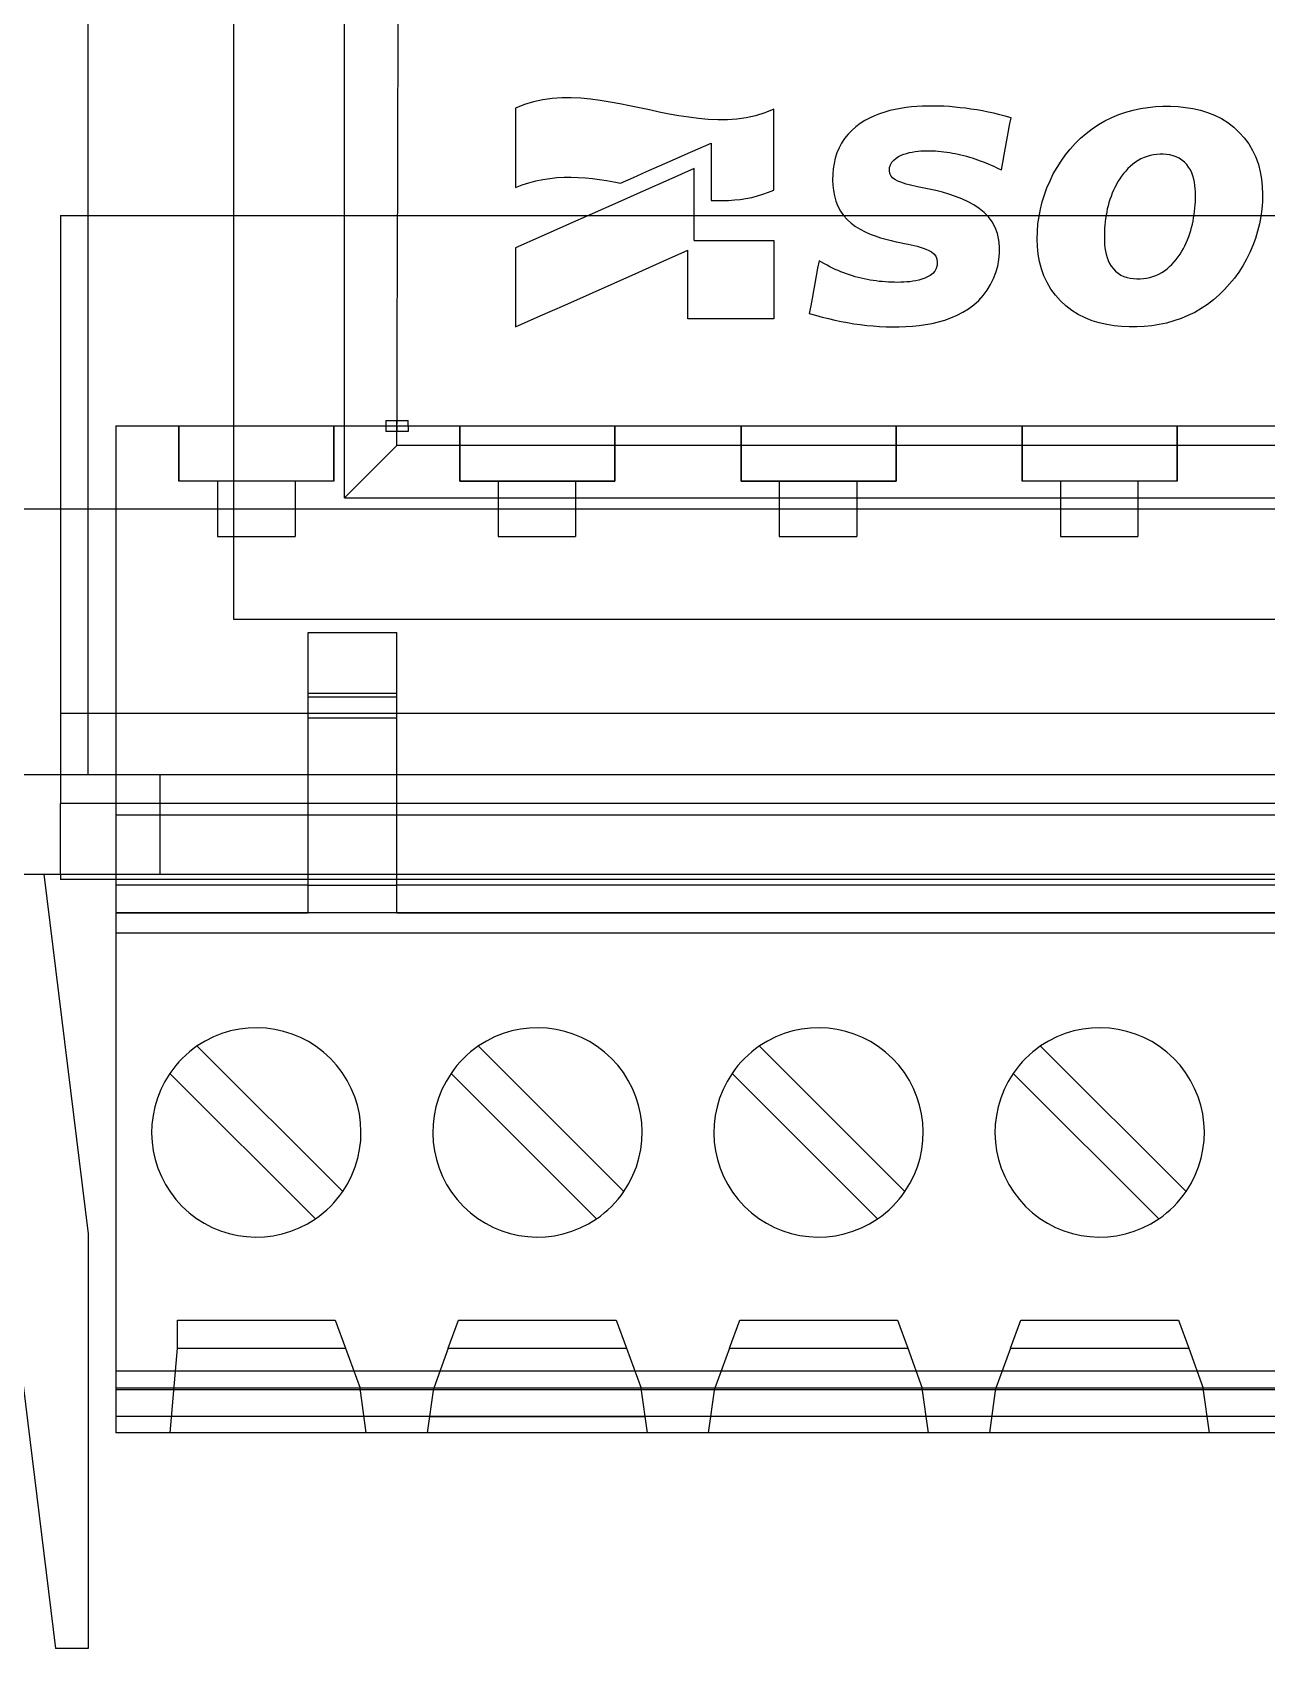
# Model space of a CAD drawing. Header units: millimetres. Extents: x 0 to 4227, y 0 to 2989.
# Drawn here: x 3382.09 to 3396.31, y 1560.55 to 1579.18 of the extents above; entities that cross this region are included whole.
import ezdxf

# ---------------------------------------------------------------- set-up
doc = ezdxf.new("R2010")
doc.units = ezdxf.units.MM
for name, color, linetype in [('MAIN-1', 7, 'Continuous'), ('MAIN-2', 7, 'Continuous'), ('THIET BI', 2, 'Continuous')]:
    doc.layers.add(name, color=color, linetype=linetype)

msp = doc.modelspace()

# ---------------------------------------------------------------- linework, layer by layer
at = {"layer": 'MAIN-1'}
for p, q in [((3382.736, 1570.624), (3382.736, 1637.434)), ((3385.692, 1573.812), (3385.692, 1637.434)), ((3387.87, 1578.374), (3387.765, 1578.342)), ((3387.976, 1578.397), (3387.87, 1578.374)), ((3388.084, 1578.412), (3387.976, 1578.397)), ((3388.193, 1578.42), (3388.084, 1578.412)), ((3388.303, 1578.42), (3388.193, 1578.42)), ((3388.413, 1578.415), (3388.303, 1578.42)), ((3388.525, 1578.405), (3388.413, 1578.415)), ((3388.637, 1578.39), (3388.525, 1578.405)), ((3388.75, 1578.372), (3388.637, 1578.39)), ((3388.863, 1578.352), (3388.75, 1578.372)), ((3388.976, 1578.329), (3388.863, 1578.352)), ((3387.765, 1578.342), (3387.661, 1578.3)), ((3387.661, 1578.3), (3387.661, 1578.169)), ((3387.661, 1578.169), (3387.661, 1578.039)), ((3389.09, 1578.305), (3388.976, 1578.329)), ((3389.203, 1578.281), (3389.09, 1578.305)), ((3389.317, 1578.257), (3389.203, 1578.281)), ((3389.431, 1578.234), (3389.317, 1578.257)), ((3389.544, 1578.214), (3389.431, 1578.234)), ((3389.657, 1578.196), (3389.544, 1578.214)), ((3389.769, 1578.181), (3389.657, 1578.196)), ((3389.881, 1578.172), (3389.769, 1578.181)), ((3389.992, 1578.167), (3389.881, 1578.172)), ((3390.102, 1578.168), (3389.992, 1578.167)), ((3390.211, 1578.176), (3390.102, 1578.168)), ((3390.319, 1578.191), (3390.211, 1578.176)), ((3390.426, 1578.215), (3390.319, 1578.191)), ((3390.532, 1578.248), (3390.426, 1578.215)), ((3390.636, 1578.29), (3390.532, 1578.248)), ((3390.636, 1578.157), (3390.636, 1578.29)), ((3391.74, 1578.188), (3391.685, 1578.158)), ((3391.796, 1578.214), (3391.74, 1578.188)), ((3391.855, 1578.237), (3391.796, 1578.214)), ((3391.914, 1578.257), (3391.855, 1578.237)), ((3391.975, 1578.274), (3391.914, 1578.257)), ((3392.036, 1578.288), (3391.975, 1578.274)), ((3392.098, 1578.299), (3392.036, 1578.288)), ((3392.16, 1578.308), (3392.098, 1578.299)), ((3392.222, 1578.315), (3392.16, 1578.308)), ((3392.284, 1578.32), (3392.222, 1578.315)), ((3392.346, 1578.324), (3392.284, 1578.32)), ((3392.408, 1578.326), (3392.346, 1578.324)), ((3392.471, 1578.326), (3392.408, 1578.326)), ((3392.534, 1578.325), (3392.471, 1578.326)), ((3392.596, 1578.323), (3392.534, 1578.325)), ((3392.659, 1578.319), (3392.596, 1578.323)), ((3392.721, 1578.314), (3392.659, 1578.319)), ((3392.783, 1578.307), (3392.721, 1578.314)), ((3392.845, 1578.3), (3392.783, 1578.307)), ((3392.907, 1578.291), (3392.845, 1578.3)), ((3392.974, 1578.281), (3392.907, 1578.291)), ((3393.04, 1578.269), (3392.974, 1578.281)), ((3393.107, 1578.256), (3393.04, 1578.269)), ((3393.173, 1578.242), (3393.107, 1578.256)), ((3393.239, 1578.226), (3393.173, 1578.242)), ((3393.304, 1578.209), (3393.239, 1578.226)), ((3393.37, 1578.191), (3393.304, 1578.209)), ((3393.354, 1578.105), (3393.37, 1578.191)), ((3394.451, 1578.156), (3394.53, 1578.195)), ((3394.53, 1578.195), (3394.61, 1578.228)), ((3394.61, 1578.228), (3394.692, 1578.256)), ((3394.692, 1578.256), (3394.776, 1578.28)), ((3394.776, 1578.28), (3394.861, 1578.298)), ((3394.861, 1578.298), (3394.947, 1578.311)), ((3394.947, 1578.311), (3395.033, 1578.32)), ((3395.033, 1578.32), (3395.12, 1578.325)), ((3395.12, 1578.325), (3395.207, 1578.325)), ((3395.207, 1578.325), (3395.294, 1578.32)), ((3395.294, 1578.32), (3395.381, 1578.311)), ((3395.381, 1578.311), (3395.466, 1578.297)), ((3395.466, 1578.297), (3395.551, 1578.278)), ((3395.551, 1578.278), (3395.635, 1578.252)), ((3395.635, 1578.252), (3395.715, 1578.22)), ((3395.715, 1578.22), (3395.793, 1578.181)), ((3395.793, 1578.181), (3395.866, 1578.135)), ((3387.661, 1578.039), (3387.661, 1577.908)), ((3390.636, 1578.024), (3390.636, 1578.157)), ((3390.636, 1577.89), (3390.636, 1578.024)), ((3391.492, 1578.001), (3391.452, 1577.951)), ((3391.535, 1578.046), (3391.492, 1578.001)), ((3391.582, 1578.087), (3391.535, 1578.046)), ((3391.632, 1578.124), (3391.582, 1578.087)), ((3391.685, 1578.158), (3391.632, 1578.124)), ((3393.323, 1577.933), (3393.338, 1578.019)), ((3393.338, 1578.019), (3393.354, 1578.105)), ((3394.171, 1577.954), (3394.236, 1578.011)), ((3394.236, 1578.011), (3394.304, 1578.064)), ((3394.304, 1578.064), (3394.376, 1578.112)), ((3394.376, 1578.112), (3394.451, 1578.156)), ((3395.866, 1578.135), (3395.936, 1578.082)), ((3395.936, 1578.082), (3395.999, 1578.023)), ((3395.999, 1578.023), (3396.057, 1577.959)), ((3387.661, 1577.908), (3387.661, 1577.778)), ((3389.617, 1577.768), (3389.766, 1577.834)), ((3389.766, 1577.834), (3389.915, 1577.9)), ((3389.915, 1577.9), (3389.915, 1577.806)), ((3389.915, 1577.806), (3389.915, 1577.711)), ((3390.636, 1577.757), (3390.636, 1577.89)), ((3391.388, 1577.844), (3391.364, 1577.786)), ((3391.418, 1577.899), (3391.388, 1577.844)), ((3391.452, 1577.951), (3391.418, 1577.899)), ((3392.199, 1577.789), (3392.232, 1577.796)), ((3392.232, 1577.796), (3392.265, 1577.801)), ((3392.265, 1577.801), (3392.298, 1577.805)), ((3392.298, 1577.805), (3392.331, 1577.808)), ((3392.331, 1577.808), (3392.365, 1577.81)), ((3392.365, 1577.81), (3392.398, 1577.811)), ((3392.398, 1577.811), (3392.432, 1577.811)), ((3392.432, 1577.811), (3392.465, 1577.81)), ((3392.465, 1577.81), (3392.498, 1577.808)), ((3392.498, 1577.808), (3392.532, 1577.806)), ((3392.532, 1577.806), (3392.565, 1577.803)), ((3392.565, 1577.803), (3392.597, 1577.799)), ((3392.597, 1577.799), (3392.63, 1577.795)), ((3392.63, 1577.795), (3392.663, 1577.79)), ((3392.663, 1577.79), (3392.696, 1577.784)), ((3393.291, 1577.762), (3393.307, 1577.847)), ((3393.307, 1577.847), (3393.323, 1577.933)), ((3393.997, 1577.762), (3394.051, 1577.829)), ((3394.051, 1577.829), (3394.109, 1577.893)), ((3394.109, 1577.893), (3394.171, 1577.954)), ((3396.057, 1577.959), (3396.108, 1577.889)), ((3396.108, 1577.889), (3396.153, 1577.814)), ((3396.153, 1577.814), (3396.19, 1577.735)), ((3387.661, 1577.778), (3387.661, 1577.647)), ((3387.661, 1577.647), (3387.661, 1577.517)), ((3389.17, 1577.57), (3389.319, 1577.636)), ((3389.319, 1577.636), (3389.468, 1577.702)), ((3389.721, 1577.605), (3389.426, 1577.475)), ((3389.468, 1577.702), (3389.617, 1577.768)), ((3389.721, 1577.487), (3389.721, 1577.605)), ((3389.915, 1577.711), (3389.915, 1577.617)), ((3389.915, 1577.617), (3389.915, 1577.523)), ((3390.636, 1577.623), (3390.636, 1577.757)), ((3390.636, 1577.49), (3390.636, 1577.623)), ((3391.331, 1577.664), (3391.321, 1577.603)), ((3391.345, 1577.726), (3391.331, 1577.664)), ((3391.364, 1577.786), (3391.345, 1577.726)), ((3391.968, 1577.583), (3391.971, 1577.617)), ((3391.971, 1577.617), (3391.981, 1577.649)), ((3391.981, 1577.649), (3391.998, 1577.678)), ((3391.998, 1577.678), (3392.019, 1577.704)), ((3392.019, 1577.704), (3392.045, 1577.726)), ((3392.045, 1577.726), (3392.074, 1577.744)), ((3392.074, 1577.744), (3392.104, 1577.759)), ((3392.104, 1577.759), (3392.135, 1577.771)), ((3392.135, 1577.771), (3392.167, 1577.781)), ((3392.167, 1577.781), (3392.199, 1577.789)), ((3392.696, 1577.784), (3392.728, 1577.778)), ((3392.728, 1577.778), (3392.761, 1577.771)), ((3392.761, 1577.771), (3392.793, 1577.763)), ((3392.793, 1577.763), (3392.825, 1577.755)), ((3392.825, 1577.755), (3392.858, 1577.747)), ((3392.858, 1577.747), (3392.89, 1577.737)), ((3392.89, 1577.737), (3392.921, 1577.728)), ((3392.921, 1577.728), (3392.953, 1577.717)), ((3392.953, 1577.717), (3392.984, 1577.707)), ((3392.984, 1577.707), (3393.016, 1577.695)), ((3393.016, 1577.695), (3393.047, 1577.684)), ((3393.047, 1577.684), (3393.078, 1577.672)), ((3393.078, 1577.672), (3393.108, 1577.659)), ((3393.108, 1577.659), (3393.139, 1577.646)), ((3393.139, 1577.646), (3393.17, 1577.633)), ((3393.17, 1577.633), (3393.2, 1577.619)), ((3393.2, 1577.619), (3393.23, 1577.604)), ((3393.23, 1577.604), (3393.26, 1577.59)), ((3393.26, 1577.59), (3393.276, 1577.676)), ((3393.276, 1577.676), (3393.291, 1577.762)), ((3393.857, 1577.543), (3393.9, 1577.618)), ((3393.9, 1577.618), (3393.947, 1577.691)), ((3393.947, 1577.691), (3393.997, 1577.762)), ((3394.716, 1577.605), (3394.691, 1577.577)), ((3394.743, 1577.631), (3394.716, 1577.605)), ((3394.772, 1577.656), (3394.743, 1577.631)), ((3394.802, 1577.678), (3394.772, 1577.656)), ((3394.834, 1577.699), (3394.802, 1577.678)), ((3394.867, 1577.717), (3394.834, 1577.699)), ((3394.902, 1577.733), (3394.867, 1577.717)), ((3394.937, 1577.746), (3394.902, 1577.733)), ((3394.974, 1577.756), (3394.937, 1577.746)), ((3395.011, 1577.764), (3394.974, 1577.756)), ((3395.048, 1577.769), (3395.011, 1577.764)), ((3395.086, 1577.771), (3395.048, 1577.769)), ((3395.124, 1577.771), (3395.086, 1577.771)), ((3395.162, 1577.768), (3395.124, 1577.771)), ((3395.2, 1577.763), (3395.162, 1577.768)), ((3395.237, 1577.754), (3395.2, 1577.763)), ((3395.273, 1577.741), (3395.237, 1577.754)), ((3395.307, 1577.725), (3395.273, 1577.741)), ((3395.339, 1577.704), (3395.307, 1577.725)), ((3395.368, 1577.68), (3395.339, 1577.704)), ((3395.394, 1577.652), (3395.368, 1577.68)), ((3395.416, 1577.622), (3395.394, 1577.652)), ((3395.436, 1577.59), (3395.416, 1577.622)), ((3396.19, 1577.735), (3396.219, 1577.653)), ((3396.219, 1577.653), (3396.24, 1577.569)), ((3387.661, 1577.517), (3387.661, 1577.386)), ((3387.661, 1577.386), (3387.737, 1577.417)), ((3387.737, 1577.417), (3387.815, 1577.443)), ((3387.815, 1577.443), (3387.895, 1577.465)), ((3387.895, 1577.465), (3387.976, 1577.481)), ((3387.976, 1577.481), (3388.057, 1577.493)), ((3388.057, 1577.493), (3388.138, 1577.502)), ((3388.138, 1577.502), (3388.22, 1577.506)), ((3388.22, 1577.506), (3388.302, 1577.507)), ((3388.302, 1577.507), (3388.384, 1577.504)), ((3388.384, 1577.504), (3388.466, 1577.499)), ((3388.466, 1577.499), (3388.548, 1577.491)), ((3388.548, 1577.491), (3388.629, 1577.48)), ((3388.629, 1577.48), (3388.711, 1577.468)), ((3388.711, 1577.468), (3388.792, 1577.453)), ((3388.792, 1577.453), (3388.872, 1577.437)), ((3388.872, 1577.437), (3389.021, 1577.503)), ((3389.021, 1577.503), (3389.17, 1577.57)), ((3389.426, 1577.475), (3389.132, 1577.344)), ((3389.721, 1577.369), (3389.721, 1577.487)), ((3389.915, 1577.523), (3389.915, 1577.428)), ((3389.915, 1577.428), (3389.915, 1577.334)), ((3390.636, 1577.357), (3390.636, 1577.49)), ((3391.315, 1577.54), (3391.314, 1577.477)), ((3391.314, 1577.477), (3391.316, 1577.415)), ((3391.321, 1577.603), (3391.315, 1577.54)), ((3391.972, 1577.55), (3391.968, 1577.583)), ((3391.987, 1577.519), (3391.972, 1577.55)), ((3392.009, 1577.494), (3391.987, 1577.519)), ((3392.037, 1577.475), (3392.009, 1577.494)), ((3392.067, 1577.46), (3392.037, 1577.475)), ((3392.099, 1577.448), (3392.067, 1577.46)), ((3392.13, 1577.437), (3392.099, 1577.448)), ((3392.163, 1577.427), (3392.13, 1577.437)), ((3392.195, 1577.418), (3392.163, 1577.427)), ((3392.228, 1577.41), (3392.195, 1577.418)), ((3393.784, 1577.385), (3393.819, 1577.465)), ((3393.819, 1577.465), (3393.857, 1577.543)), ((3394.583, 1577.422), (3394.566, 1577.389)), ((3394.602, 1577.455), (3394.583, 1577.422)), ((3394.622, 1577.487), (3394.602, 1577.455)), ((3394.643, 1577.518), (3394.622, 1577.487)), ((3394.666, 1577.548), (3394.643, 1577.518)), ((3394.691, 1577.577), (3394.666, 1577.548)), ((3395.452, 1577.556), (3395.436, 1577.59)), ((3395.465, 1577.521), (3395.452, 1577.556)), ((3395.475, 1577.485), (3395.465, 1577.521)), ((3395.483, 1577.448), (3395.475, 1577.485)), ((3395.488, 1577.411), (3395.483, 1577.448)), ((3396.24, 1577.569), (3396.255, 1577.484)), ((3396.255, 1577.484), (3396.264, 1577.397)), ((3389.132, 1577.344), (3388.838, 1577.213)), ((3389.721, 1577.25), (3389.721, 1577.369)), ((3389.721, 1577.132), (3389.721, 1577.25)), ((3389.915, 1577.334), (3389.915, 1577.239)), ((3389.915, 1577.239), (3389.982, 1577.237)), ((3389.982, 1577.237), (3390.049, 1577.237)), ((3390.049, 1577.237), (3390.116, 1577.239)), ((3390.116, 1577.239), (3390.183, 1577.244)), ((3390.183, 1577.244), (3390.25, 1577.251)), ((3390.25, 1577.251), (3390.316, 1577.261)), ((3390.316, 1577.261), (3390.382, 1577.274)), ((3390.382, 1577.274), (3390.447, 1577.29)), ((3390.447, 1577.29), (3390.511, 1577.309)), ((3390.511, 1577.309), (3390.574, 1577.332)), ((3390.574, 1577.332), (3390.636, 1577.357)), ((3391.316, 1577.415), (3391.323, 1577.352)), ((3391.323, 1577.352), (3391.335, 1577.291)), ((3391.335, 1577.291), (3391.352, 1577.23)), ((3392.261, 1577.402), (3392.228, 1577.41)), ((3392.293, 1577.395), (3392.261, 1577.402)), ((3392.313, 1577.391), (3392.293, 1577.395)), ((3392.332, 1577.388), (3392.313, 1577.391)), ((3392.351, 1577.384), (3392.332, 1577.388)), ((3392.37, 1577.38), (3392.351, 1577.384)), ((3392.389, 1577.377), (3392.37, 1577.38)), ((3392.408, 1577.373), (3392.389, 1577.377)), ((3392.428, 1577.369), (3392.408, 1577.373)), ((3392.503, 1577.352), (3392.428, 1577.369)), ((3392.579, 1577.332), (3392.503, 1577.352)), ((3392.655, 1577.31), (3392.579, 1577.332)), ((3392.731, 1577.285), (3392.655, 1577.31)), ((3392.804, 1577.257), (3392.731, 1577.285)), ((3392.875, 1577.224), (3392.804, 1577.257)), ((3393.729, 1577.222), (3393.754, 1577.304)), ((3393.754, 1577.304), (3393.784, 1577.385)), ((3394.509, 1577.25), (3394.498, 1577.214)), ((3394.522, 1577.285), (3394.509, 1577.25)), ((3394.535, 1577.321), (3394.522, 1577.285)), ((3394.55, 1577.355), (3394.535, 1577.321)), ((3394.566, 1577.389), (3394.55, 1577.355)), ((3395.492, 1577.374), (3395.488, 1577.411)), ((3395.494, 1577.336), (3395.492, 1577.374)), ((3395.493, 1577.224), (3395.495, 1577.261)), ((3395.495, 1577.299), (3395.494, 1577.336)), ((3395.495, 1577.261), (3395.495, 1577.299)), ((3396.264, 1577.397), (3396.267, 1577.311)), ((3396.267, 1577.311), (3396.266, 1577.224)), ((3388.544, 1577.083), (3388.249, 1576.952)), ((3388.838, 1577.213), (3388.544, 1577.083)), ((3389.721, 1577.014), (3389.721, 1577.132)), ((3391.352, 1577.23), (3391.375, 1577.171)), ((3391.375, 1577.171), (3391.404, 1577.116)), ((3391.404, 1577.116), (3391.44, 1577.064)), ((3391.44, 1577.064), (3391.482, 1577.017)), ((3392.942, 1577.188), (3392.875, 1577.224)), ((3393.004, 1577.147), (3392.942, 1577.188)), ((3393.061, 1577.101), (3393.004, 1577.147)), ((3393.111, 1577.049), (3393.061, 1577.101)), ((3393.153, 1576.991), (3393.111, 1577.049)), ((3393.68, 1576.967), (3393.692, 1577.053)), ((3393.692, 1577.053), (3393.708, 1577.138)), ((3393.708, 1577.138), (3393.729, 1577.222)), ((3394.465, 1577.067), (3394.459, 1577.03)), ((3394.472, 1577.104), (3394.465, 1577.067)), ((3394.479, 1577.141), (3394.472, 1577.104)), ((3394.488, 1577.178), (3394.479, 1577.141)), ((3394.498, 1577.214), (3394.488, 1577.178)), ((3395.473, 1577.038), (3395.479, 1577.075)), ((3395.479, 1577.075), (3395.484, 1577.112)), ((3395.484, 1577.112), (3395.488, 1577.149)), ((3395.488, 1577.149), (3395.491, 1577.186)), ((3395.491, 1577.186), (3395.493, 1577.224)), ((3396.248, 1577.052), (3396.231, 1576.967)), ((3396.259, 1577.138), (3396.248, 1577.052)), ((3396.266, 1577.224), (3396.259, 1577.138)), ((3388.249, 1576.952), (3387.955, 1576.821)), ((3389.721, 1576.895), (3389.721, 1577.014)), ((3389.721, 1576.777), (3389.721, 1576.895)), ((3391.482, 1577.017), (3391.529, 1576.975)), ((3391.529, 1576.975), (3391.579, 1576.938)), ((3391.579, 1576.938), (3391.633, 1576.906)), ((3391.633, 1576.906), (3391.689, 1576.877)), ((3391.689, 1576.877), (3391.747, 1576.851)), ((3393.187, 1576.927), (3393.153, 1576.991)), ((3393.212, 1576.856), (3393.187, 1576.927)), ((3393.671, 1576.794), (3393.673, 1576.88)), ((3393.673, 1576.88), (3393.68, 1576.967)), ((3394.446, 1576.88), (3394.445, 1576.842)), ((3394.448, 1576.917), (3394.446, 1576.88)), ((3394.451, 1576.955), (3394.448, 1576.917)), ((3394.455, 1576.992), (3394.451, 1576.955)), ((3394.459, 1577.03), (3394.455, 1576.992)), ((3395.429, 1576.856), (3395.44, 1576.892)), ((3395.44, 1576.892), (3395.45, 1576.928)), ((3395.45, 1576.928), (3395.459, 1576.964)), ((3395.459, 1576.964), (3395.467, 1577.001)), ((3395.467, 1577.001), (3395.473, 1577.038)), ((3396.211, 1576.883), (3396.186, 1576.8)), ((3396.231, 1576.967), (3396.211, 1576.883)), ((3387.955, 1576.821), (3387.661, 1576.691)), ((3387.661, 1576.691), (3387.661, 1576.561)), ((3389.721, 1576.777), (3390.636, 1576.777)), ((3390.636, 1576.777), (3390.636, 1576.648)), ((3391.747, 1576.851), (3391.806, 1576.829)), ((3391.806, 1576.829), (3391.865, 1576.809)), ((3391.865, 1576.809), (3391.926, 1576.791)), ((3391.926, 1576.791), (3391.987, 1576.775)), ((3391.987, 1576.775), (3392.048, 1576.761)), ((3392.048, 1576.761), (3392.068, 1576.757)), ((3392.068, 1576.757), (3392.087, 1576.753)), ((3392.087, 1576.753), (3392.106, 1576.75)), ((3392.106, 1576.75), (3392.125, 1576.746)), ((3392.125, 1576.746), (3392.144, 1576.742)), ((3392.144, 1576.742), (3392.163, 1576.738)), ((3392.163, 1576.738), (3392.183, 1576.735)), ((3392.183, 1576.735), (3392.218, 1576.727)), ((3392.218, 1576.727), (3392.252, 1576.719)), ((3392.252, 1576.719), (3392.287, 1576.71)), ((3392.287, 1576.71), (3392.322, 1576.7)), ((3392.322, 1576.7), (3392.356, 1576.689)), ((3392.356, 1576.689), (3392.389, 1576.677)), ((3392.389, 1576.677), (3392.422, 1576.663)), ((3393.228, 1576.782), (3393.212, 1576.856)), ((3393.236, 1576.707), (3393.228, 1576.782)), ((3393.236, 1576.632), (3393.236, 1576.707)), ((3393.675, 1576.708), (3393.671, 1576.794)), ((3393.683, 1576.621), (3393.675, 1576.708)), ((3394.445, 1576.842), (3394.445, 1576.804)), ((3394.445, 1576.804), (3394.445, 1576.767)), ((3394.445, 1576.767), (3394.447, 1576.729)), ((3394.447, 1576.729), (3394.451, 1576.691)), ((3394.451, 1576.691), (3394.457, 1576.654)), ((3395.337, 1576.652), (3395.355, 1576.684)), ((3395.355, 1576.684), (3395.372, 1576.717)), ((3395.372, 1576.717), (3395.388, 1576.751)), ((3395.388, 1576.751), (3395.403, 1576.786)), ((3395.403, 1576.786), (3395.417, 1576.821)), ((3395.417, 1576.821), (3395.429, 1576.856)), ((3396.156, 1576.719), (3396.121, 1576.639)), ((3396.186, 1576.8), (3396.156, 1576.719)), ((3387.661, 1576.561), (3387.661, 1576.431)), ((3389.08, 1576.411), (3389.363, 1576.538)), ((3389.363, 1576.538), (3389.647, 1576.664)), ((3389.647, 1576.551), (3389.647, 1576.664)), ((3389.647, 1576.438), (3389.647, 1576.551)), ((3390.636, 1576.648), (3390.636, 1576.519)), ((3390.636, 1576.519), (3390.636, 1576.39)), ((3391.158, 1576.544), (3391.142, 1576.457)), ((3391.188, 1576.526), (3391.158, 1576.544)), ((3391.219, 1576.508), (3391.188, 1576.526)), ((3391.25, 1576.491), (3391.219, 1576.508)), ((3391.281, 1576.475), (3391.25, 1576.491)), ((3392.422, 1576.663), (3392.454, 1576.646)), ((3392.454, 1576.646), (3392.482, 1576.624)), ((3392.482, 1576.624), (3392.503, 1576.595)), ((3392.503, 1576.595), (3392.516, 1576.562)), ((3392.517, 1576.491), (3392.508, 1576.456)), ((3392.516, 1576.562), (3392.52, 1576.526)), ((3392.52, 1576.526), (3392.517, 1576.491)), ((3393.216, 1576.482), (3393.23, 1576.556)), ((3393.23, 1576.556), (3393.236, 1576.632)), ((3393.698, 1576.535), (3393.683, 1576.621)), ((3393.72, 1576.451), (3393.698, 1576.535)), ((3394.457, 1576.654), (3394.465, 1576.618)), ((3394.465, 1576.618), (3394.476, 1576.582)), ((3394.476, 1576.582), (3394.489, 1576.546)), ((3394.489, 1576.546), (3394.506, 1576.512)), ((3394.506, 1576.512), (3394.525, 1576.48)), ((3395.197, 1576.476), (3395.223, 1576.502)), ((3395.223, 1576.502), (3395.249, 1576.53)), ((3395.249, 1576.53), (3395.273, 1576.559)), ((3395.273, 1576.559), (3395.295, 1576.589)), ((3395.295, 1576.589), (3395.317, 1576.62)), ((3395.317, 1576.62), (3395.337, 1576.652)), ((3396.04, 1576.486), (3395.993, 1576.413)), ((3396.083, 1576.562), (3396.04, 1576.486)), ((3396.121, 1576.639), (3396.083, 1576.562)), ((3387.661, 1576.431), (3387.661, 1576.301)), ((3387.661, 1576.301), (3387.661, 1576.171)), ((3388.796, 1576.285), (3389.08, 1576.411)), ((3389.647, 1576.326), (3389.647, 1576.438)), ((3389.647, 1576.213), (3389.647, 1576.326)), ((3390.636, 1576.39), (3390.636, 1576.261)), ((3391.126, 1576.37), (3391.11, 1576.283)), ((3391.142, 1576.457), (3391.126, 1576.37)), ((3391.313, 1576.459), (3391.281, 1576.475)), ((3391.345, 1576.444), (3391.313, 1576.459)), ((3391.377, 1576.43), (3391.345, 1576.444)), ((3391.41, 1576.417), (3391.377, 1576.43)), ((3391.442, 1576.404), (3391.41, 1576.417)), ((3391.476, 1576.392), (3391.442, 1576.404)), ((3391.509, 1576.381), (3391.476, 1576.392)), ((3391.542, 1576.37), (3391.509, 1576.381)), ((3391.576, 1576.36), (3391.542, 1576.37)), ((3391.61, 1576.351), (3391.576, 1576.36)), ((3391.644, 1576.343), (3391.61, 1576.351)), ((3391.679, 1576.335), (3391.644, 1576.343)), ((3391.713, 1576.328), (3391.679, 1576.335)), ((3391.748, 1576.321), (3391.713, 1576.328)), ((3391.782, 1576.316), (3391.748, 1576.321)), ((3391.817, 1576.311), (3391.782, 1576.316)), ((3391.852, 1576.306), (3391.817, 1576.311)), ((3391.887, 1576.303), (3391.852, 1576.306)), ((3391.922, 1576.3), (3391.887, 1576.303)), ((3391.957, 1576.298), (3391.922, 1576.3)), ((3392.205, 1576.302), (3392.17, 1576.299)), ((3392.24, 1576.307), (3392.205, 1576.302)), ((3392.274, 1576.313), (3392.24, 1576.307)), ((3392.309, 1576.321), (3392.274, 1576.313)), ((3392.343, 1576.33), (3392.309, 1576.321)), ((3392.377, 1576.342), (3392.343, 1576.33)), ((3392.409, 1576.357), (3392.377, 1576.342)), ((3392.44, 1576.375), (3392.409, 1576.357)), ((3392.467, 1576.398), (3392.44, 1576.375)), ((3392.49, 1576.425), (3392.467, 1576.398)), ((3392.508, 1576.456), (3392.49, 1576.425)), ((3393.134, 1576.269), (3393.168, 1576.338)), ((3393.168, 1576.338), (3393.195, 1576.409)), ((3393.195, 1576.409), (3393.216, 1576.482)), ((3393.749, 1576.37), (3393.72, 1576.451)), ((3393.785, 1576.291), (3393.749, 1576.37)), ((3394.525, 1576.48), (3394.549, 1576.45)), ((3394.549, 1576.45), (3394.575, 1576.423)), ((3394.575, 1576.423), (3394.604, 1576.399)), ((3394.604, 1576.399), (3394.636, 1576.379)), ((3394.636, 1576.379), (3394.671, 1576.363)), ((3394.671, 1576.363), (3394.706, 1576.351)), ((3394.706, 1576.351), (3394.743, 1576.342)), ((3394.743, 1576.342), (3394.781, 1576.337)), ((3394.781, 1576.337), (3394.818, 1576.335)), ((3394.818, 1576.335), (3394.856, 1576.335)), ((3394.856, 1576.335), (3394.894, 1576.337)), ((3394.894, 1576.337), (3394.931, 1576.342)), ((3394.931, 1576.342), (3394.968, 1576.35)), ((3394.968, 1576.35), (3395.004, 1576.361)), ((3395.004, 1576.361), (3395.039, 1576.374)), ((3395.039, 1576.374), (3395.074, 1576.39)), ((3395.074, 1576.39), (3395.107, 1576.408)), ((3395.107, 1576.408), (3395.138, 1576.429)), ((3395.138, 1576.429), (3395.168, 1576.452)), ((3395.168, 1576.452), (3395.197, 1576.476)), ((3395.943, 1576.343), (3395.888, 1576.276)), ((3395.993, 1576.413), (3395.943, 1576.343)), ((3387.661, 1576.171), (3387.661, 1576.041)), ((3388.228, 1576.033), (3388.512, 1576.159)), ((3388.512, 1576.159), (3388.796, 1576.285)), ((3389.647, 1576.1), (3389.647, 1576.213)), ((3390.636, 1576.261), (3390.636, 1576.133)), ((3390.636, 1576.133), (3390.636, 1576.004)), ((3391.094, 1576.197), (3391.078, 1576.11)), ((3391.11, 1576.283), (3391.094, 1576.197)), ((3391.993, 1576.296), (3391.957, 1576.298)), ((3392.028, 1576.295), (3391.993, 1576.296)), ((3392.064, 1576.294), (3392.028, 1576.295)), ((3392.099, 1576.295), (3392.064, 1576.294)), ((3392.134, 1576.296), (3392.099, 1576.295)), ((3392.17, 1576.299), (3392.134, 1576.296)), ((3392.997, 1576.087), (3393.049, 1576.143)), ((3393.049, 1576.143), (3393.094, 1576.204)), ((3393.094, 1576.204), (3393.134, 1576.269)), ((3393.83, 1576.216), (3393.785, 1576.291)), ((3393.881, 1576.146), (3393.83, 1576.216)), ((3393.938, 1576.082), (3393.881, 1576.146)), ((3395.768, 1576.151), (3395.703, 1576.094)), ((3395.83, 1576.212), (3395.768, 1576.151)), ((3395.888, 1576.276), (3395.83, 1576.212)), ((3387.661, 1576.041), (3387.661, 1575.911)), ((3387.945, 1575.907), (3388.228, 1576.033)), ((3389.647, 1575.988), (3389.647, 1576.1)), ((3389.647, 1575.875), (3389.647, 1575.988)), ((3390.636, 1576.004), (3390.636, 1575.875)), ((3391.062, 1576.023), (3391.046, 1575.936)), ((3391.046, 1575.936), (3391.119, 1575.915)), ((3391.078, 1576.11), (3391.062, 1576.023)), ((3392.748, 1575.915), (3392.815, 1575.95)), ((3392.815, 1575.95), (3392.879, 1575.99)), ((3392.879, 1575.99), (3392.941, 1576.036)), ((3392.941, 1576.036), (3392.997, 1576.087)), ((3394.002, 1576.023), (3393.938, 1576.082)), ((3394.072, 1575.97), (3394.002, 1576.023)), ((3394.145, 1575.924), (3394.072, 1575.97)), ((3395.486, 1575.949), (3395.408, 1575.911)), ((3395.562, 1575.993), (3395.486, 1575.949)), ((3395.634, 1576.041), (3395.562, 1575.993)), ((3395.703, 1576.094), (3395.634, 1576.041)), ((3387.661, 1575.911), (3387.661, 1575.781)), ((3387.661, 1575.781), (3387.945, 1575.907)), ((3390.636, 1575.875), (3389.647, 1575.875)), ((3391.119, 1575.915), (3391.192, 1575.895)), ((3391.192, 1575.895), (3391.265, 1575.877)), ((3391.265, 1575.877), (3391.338, 1575.86)), ((3391.338, 1575.86), (3391.412, 1575.844)), ((3391.412, 1575.844), (3391.485, 1575.83)), ((3391.485, 1575.83), (3391.559, 1575.818)), ((3391.559, 1575.818), (3391.633, 1575.808)), ((3391.633, 1575.808), (3391.707, 1575.799)), ((3391.707, 1575.799), (3391.782, 1575.792)), ((3391.782, 1575.792), (3391.856, 1575.786)), ((3391.856, 1575.786), (3391.931, 1575.783)), ((3391.931, 1575.783), (3392.006, 1575.781)), ((3392.006, 1575.781), (3392.082, 1575.781)), ((3392.082, 1575.781), (3392.158, 1575.784)), ((3392.158, 1575.784), (3392.234, 1575.789)), ((3392.234, 1575.789), (3392.31, 1575.796)), ((3392.31, 1575.796), (3392.386, 1575.807)), ((3392.386, 1575.807), (3392.461, 1575.821)), ((3392.461, 1575.821), (3392.535, 1575.838)), ((3392.535, 1575.838), (3392.607, 1575.859)), ((3392.607, 1575.859), (3392.678, 1575.885)), ((3392.678, 1575.885), (3392.748, 1575.915)), ((3394.223, 1575.885), (3394.145, 1575.924)), ((3394.304, 1575.853), (3394.223, 1575.885)), ((3394.387, 1575.827), (3394.304, 1575.853)), ((3394.472, 1575.808), (3394.387, 1575.827)), ((3394.557, 1575.794), (3394.472, 1575.808)), ((3394.644, 1575.785), (3394.557, 1575.794)), ((3394.731, 1575.781), (3394.644, 1575.785)), ((3394.818, 1575.781), (3394.731, 1575.781)), ((3394.904, 1575.786), (3394.818, 1575.781)), ((3394.991, 1575.795), (3394.904, 1575.786)), ((3395.076, 1575.808), (3394.991, 1575.795)), ((3395.161, 1575.826), (3395.076, 1575.808)), ((3395.245, 1575.85), (3395.161, 1575.826)), ((3395.328, 1575.878), (3395.245, 1575.85)), ((3395.408, 1575.911), (3395.328, 1575.878)), ((3385.692, 1573.812), (3386.294, 1574.414)), ((3412.403, 1574.414), (3386.294, 1574.414)), ((3385.692, 1573.812), (3472.392, 1573.812)), ((3344.891, 1570.624), (3382.736, 1570.624)), ((3382.736, 1570.624), (3475.579, 1570.624)), ((3383.566, 1569.477), (3383.566, 1570.624)), ((3380.439, 1569.477), (3383.566, 1569.477)), ((3381.264, 1569.477), (3382.36, 1560.552)), ((3382.227, 1569.477), (3382.736, 1565.331)), ((3382.418, 1569.477), (3382.418, 1569.413)), ((3403.124, 1569.413), (3382.418, 1569.413)), ((3383.056, 1569.413), (3383.056, 1568.795)), ((3383.566, 1569.477), (3401.99, 1569.477)), ((3402.487, 1568.795), (3383.056, 1568.795)), ((3383.056, 1568.795), (3383.056, 1563.038)), ((3382.736, 1565.331), (3382.736, 1560.552)), ((3402.487, 1563.038), (3383.056, 1563.038)), ((3382.736, 1560.552), (3382.36, 1560.552))]:
    msp.add_line(p, q, dxfattribs=at)
msp.add_ellipse((3360.099, 1605.51), major_axis=(0, 500.81), ratio=0.052408, start_param=-1.632927, end_param=-1.570796, dxfattribs=at)
at = {"layer": 'MAIN-2'}
for p, q in [((3387.661, 1578.3), (3387.661, 1578.3)), ((3390.636, 1578.29), (3390.636, 1578.29)), ((3392.907, 1578.291), (3392.907, 1578.291)), ((3393.37, 1578.191), (3393.37, 1578.191)), ((3394.53, 1578.195), (3394.53, 1578.195)), ((3389.915, 1577.9), (3389.915, 1577.9)), ((3389.721, 1577.605), (3389.721, 1577.605)), ((3395.394, 1577.652), (3395.394, 1577.652)), ((3388.872, 1577.437), (3388.872, 1577.437)), ((3393.26, 1577.59), (3393.26, 1577.59)), ((3387.661, 1577.386), (3387.661, 1577.386)), ((3389.915, 1577.239), (3389.915, 1577.239)), ((3390.636, 1577.357), (3390.636, 1577.357)), ((3392.293, 1577.395), (3392.293, 1577.395)), ((3392.428, 1577.369), (3392.428, 1577.369)), ((3382.418, 1577.063), (3382.418, 1571.325)), ((3382.418, 1577.063), (3403.124, 1577.063)), ((3382.418, 1577.063), (3382.418, 1577.063)), ((3387.661, 1576.691), (3387.661, 1576.691)), ((3389.721, 1576.777), (3389.721, 1576.777)), ((3390.636, 1576.777), (3390.636, 1576.777)), ((3392.048, 1576.761), (3392.048, 1576.761)), ((3392.183, 1576.735), (3392.183, 1576.735)), ((3394.445, 1576.804), (3394.445, 1576.804)), ((3389.647, 1576.664), (3389.647, 1576.664)), ((3391.158, 1576.544), (3391.158, 1576.544)), ((3391.046, 1575.936), (3391.046, 1575.936)), ((3387.661, 1575.781), (3387.661, 1575.781)), ((3389.647, 1575.875), (3389.647, 1575.875)), ((3390.636, 1575.875), (3390.636, 1575.875)), ((3395.408, 1575.911), (3395.408, 1575.911)), ((3383.056, 1574.64), (3402.487, 1574.64)), ((3383.056, 1574.64), (3383.056, 1574.64)), ((3383.056, 1574.64), (3383.056, 1569.413)), ((3383.056, 1574.64), (3402.487, 1574.64)), ((3383.056, 1574.64), (3383.056, 1569.413)), ((3383.056, 1574.64), (3383.056, 1574.64)), ((3383.783, 1574.003), (3383.783, 1574.64)), ((3383.783, 1574.64), (3383.783, 1574.003)), ((3385.568, 1574.003), (3385.568, 1574.64)), ((3385.568, 1574.64), (3385.568, 1574.003)), ((3386.166, 1574.704), (3386.423, 1574.704)), ((3386.166, 1574.704), (3386.166, 1574.64)), ((3386.166, 1574.64), (3386.166, 1574.577)), ((3386.294, 1574.64), (3386.294, 1574.704)), ((3386.294, 1574.64), (3386.294, 1574.577)), ((3386.423, 1574.64), (3386.423, 1574.704)), ((3386.423, 1574.64), (3386.423, 1574.577)), ((3387.021, 1574.003), (3387.021, 1574.64)), ((3387.021, 1574.64), (3387.021, 1574.003)), ((3388.806, 1574.003), (3388.806, 1574.64)), ((3388.806, 1574.64), (3388.806, 1574.003)), ((3390.26, 1574.003), (3390.26, 1574.64)), ((3390.26, 1574.64), (3390.26, 1574.003)), ((3392.045, 1574.003), (3392.045, 1574.64)), ((3392.045, 1574.64), (3392.045, 1574.003)), ((3393.498, 1574.003), (3393.498, 1574.64)), ((3393.498, 1574.64), (3393.498, 1574.003)), ((3395.283, 1574.003), (3395.283, 1574.64)), ((3395.283, 1574.64), (3395.283, 1574.003)), ((3386.294, 1574.577), (3386.166, 1574.577)), ((3386.423, 1574.577), (3386.294, 1574.577)), ((3384.675, 1574.003), (3383.783, 1574.003)), ((3384.675, 1574.003), (3383.783, 1574.003)), ((3384.229, 1574.003), (3384.229, 1573.365)), ((3385.568, 1574.003), (3384.675, 1574.003)), ((3385.568, 1574.003), (3384.675, 1574.003)), ((3385.121, 1574.003), (3385.121, 1573.365)), ((3387.914, 1574.003), (3387.021, 1574.003)), ((3387.021, 1574.003), (3387.914, 1574.003)), ((3387.461, 1574.003), (3387.461, 1573.365)), ((3388.806, 1574.003), (3387.914, 1574.003)), ((3387.914, 1574.003), (3388.806, 1574.003)), ((3388.354, 1574.003), (3388.354, 1573.365)), ((3391.152, 1574.003), (3390.26, 1574.003)), ((3390.26, 1574.003), (3391.152, 1574.003)), ((3390.7, 1574.003), (3390.7, 1573.365)), ((3392.045, 1574.003), (3391.152, 1574.003)), ((3391.152, 1574.003), (3392.045, 1574.003)), ((3391.592, 1574.003), (3391.592, 1573.365)), ((3394.391, 1574.003), (3393.498, 1574.003)), ((3394.391, 1574.003), (3393.498, 1574.003)), ((3393.938, 1574.003), (3393.938, 1573.365)), ((3395.283, 1574.003), (3394.391, 1574.003)), ((3395.283, 1574.003), (3394.391, 1574.003)), ((3394.831, 1574.003), (3394.831, 1573.365)), ((3375.173, 1573.684), (3475.579, 1573.684)), ((3384.229, 1573.365), (3384.675, 1573.365)), ((3384.675, 1573.365), (3385.121, 1573.365)), ((3387.461, 1573.365), (3387.907, 1573.365)), ((3387.907, 1573.365), (3388.354, 1573.365)), ((3390.7, 1573.365), (3391.146, 1573.365)), ((3391.146, 1573.365), (3391.592, 1573.365)), ((3393.938, 1573.365), (3394.384, 1573.365)), ((3394.384, 1573.365), (3394.831, 1573.365)), ((3385.274, 1571.563), (3385.274, 1572.261)), ((3385.274, 1572.261), (3386.294, 1572.261)), ((3386.294, 1571.563), (3386.294, 1572.261)), ((3385.274, 1571.275), (3385.274, 1571.563)), ((3385.274, 1571.563), (3386.294, 1571.563)), ((3386.294, 1571.516), (3385.274, 1571.516)), ((3386.294, 1571.275), (3386.294, 1571.563)), ((3382.418, 1571.325), (3382.418, 1570.289)), ((3382.418, 1571.325), (3382.418, 1571.325)), ((3403.124, 1571.325), (3382.418, 1571.325)), ((3385.274, 1569.349), (3385.274, 1571.275)), ((3385.274, 1571.275), (3386.294, 1571.275)), ((3386.294, 1569.349), (3386.294, 1571.275)), ((3382.736, 1570.624), (3382.736, 1570.624)), ((3382.418, 1569.477), (3382.418, 1570.289)), ((3403.124, 1570.289), (3382.418, 1570.289)), ((3402.487, 1570.154), (3383.056, 1570.154)), ((3382.227, 1569.477), (3382.227, 1569.477)), ((3382.418, 1569.477), (3382.418, 1569.477)), ((3382.418, 1569.477), (3382.418, 1569.477)), ((3382.418, 1569.413), (3382.418, 1569.413)), ((3383.056, 1569.413), (3383.056, 1569.413)), ((3385.274, 1569.349), (3383.056, 1569.349)), ((3385.274, 1569.349), (3385.274, 1569.349)), ((3385.274, 1569.349), (3386.294, 1569.349)), ((3385.274, 1569.03), (3385.274, 1569.349)), ((3385.274, 1569.349), (3385.274, 1569.349)), ((3386.294, 1569.349), (3386.294, 1569.349)), ((3399.248, 1569.349), (3386.294, 1569.349)), ((3386.294, 1569.03), (3386.294, 1569.349)), ((3386.294, 1569.349), (3386.294, 1569.349)), ((3402.487, 1569.031), (3383.056, 1569.031)), ((3383.056, 1569.03), (3383.056, 1569.03)), ((3383.056, 1569.03), (3385.274, 1569.03)), ((3385.274, 1569.03), (3385.274, 1569.03)), ((3386.294, 1569.03), (3385.274, 1569.03)), ((3386.294, 1569.03), (3386.294, 1569.03)), ((3386.294, 1569.03), (3399.248, 1569.03)), ((3383.056, 1568.795), (3383.056, 1568.795)), ((3383.056, 1568.795), (3383.056, 1568.795)), ((3383.995, 1567.495), (3383.995, 1567.495)), ((3385.671, 1565.819), (3383.995, 1567.495)), ((3387.234, 1567.495), (3387.234, 1567.495)), ((3388.909, 1565.819), (3387.234, 1567.495)), ((3390.472, 1567.495), (3390.472, 1567.495)), ((3392.148, 1565.819), (3390.472, 1567.495)), ((3393.711, 1567.495), (3393.711, 1567.495)), ((3395.386, 1565.819), (3393.711, 1567.495)), ((3383.679, 1567.18), (3383.679, 1567.18)), ((3385.355, 1565.504), (3383.679, 1567.18)), ((3386.918, 1567.18), (3386.918, 1567.18)), ((3388.594, 1565.504), (3386.918, 1567.18)), ((3390.156, 1567.18), (3390.156, 1567.18)), ((3391.832, 1565.504), (3390.156, 1567.18)), ((3393.395, 1567.18), (3393.395, 1567.18)), ((3395.071, 1565.504), (3393.395, 1567.18)), ((3385.671, 1565.819), (3385.671, 1565.819)), ((3388.909, 1565.819), (3388.909, 1565.819)), ((3392.148, 1565.819), (3392.148, 1565.819)), ((3395.386, 1565.819), (3395.386, 1565.819)), ((3385.355, 1565.504), (3385.355, 1565.504)), ((3388.594, 1565.504), (3388.594, 1565.504)), ((3391.832, 1565.504), (3391.832, 1565.504)), ((3395.071, 1565.504), (3395.071, 1565.504)), ((3382.736, 1565.331), (3382.736, 1565.331)), ((3383.767, 1564.013), (3383.767, 1564.338)), ((3383.767, 1564.338), (3385.584, 1564.338)), ((3383.767, 1564.338), (3383.767, 1564.338)), ((3385.584, 1564.338), (3385.702, 1564.013)), ((3385.584, 1564.338), (3385.584, 1564.338)), ((3386.887, 1564.013), (3387.005, 1564.338)), ((3387.005, 1564.338), (3388.822, 1564.338)), ((3387.005, 1564.338), (3387.005, 1564.338)), ((3388.822, 1564.338), (3388.94, 1564.013)), ((3388.822, 1564.338), (3388.822, 1564.338)), ((3390.125, 1564.013), (3390.244, 1564.338)), ((3390.244, 1564.338), (3392.061, 1564.338)), ((3390.244, 1564.338), (3390.244, 1564.338)), ((3392.061, 1564.338), (3392.179, 1564.013)), ((3392.061, 1564.338), (3392.061, 1564.338)), ((3393.364, 1564.013), (3393.482, 1564.338)), ((3393.482, 1564.338), (3393.482, 1564.338)), ((3393.482, 1564.338), (3395.299, 1564.338)), ((3395.299, 1564.338), (3395.417, 1564.013)), ((3395.299, 1564.338), (3395.299, 1564.338)), ((3383.681, 1563.038), (3383.767, 1564.013)), ((3383.767, 1564.013), (3385.702, 1564.013)), ((3383.767, 1564.013), (3383.767, 1564.013)), ((3383.767, 1564.013), (3385.702, 1564.013)), ((3385.702, 1564.013), (3385.87, 1563.552)), ((3386.887, 1564.013), (3386.719, 1563.552)), ((3386.887, 1564.013), (3388.94, 1564.013)), ((3386.887, 1564.013), (3388.94, 1564.013)), ((3388.94, 1564.013), (3389.108, 1563.552)), ((3390.125, 1564.013), (3389.957, 1563.552)), ((3390.125, 1564.013), (3392.179, 1564.013)), ((3390.125, 1564.013), (3392.179, 1564.013)), ((3392.179, 1564.013), (3392.347, 1563.552)), ((3393.364, 1564.013), (3393.196, 1563.552)), ((3393.364, 1564.013), (3395.417, 1564.013)), ((3393.364, 1564.013), (3395.417, 1564.013)), ((3395.417, 1564.013), (3395.585, 1563.552)), ((3383.056, 1563.752), (3402.487, 1563.752)), ((3383.056, 1563.556), (3402.487, 1563.556)), ((3402.487, 1563.535), (3383.056, 1563.535)), ((3385.87, 1563.552), (3385.87, 1563.552)), ((3385.942, 1563.038), (3385.87, 1563.552)), ((3386.647, 1563.038), (3386.719, 1563.552)), ((3386.719, 1563.552), (3386.719, 1563.552)), ((3389.181, 1563.038), (3389.108, 1563.552)), ((3389.108, 1563.552), (3389.108, 1563.552)), ((3389.885, 1563.038), (3389.957, 1563.552)), ((3389.957, 1563.552), (3389.957, 1563.552)), ((3392.419, 1563.038), (3392.347, 1563.552)), ((3392.347, 1563.552), (3392.347, 1563.552)), ((3393.124, 1563.038), (3393.196, 1563.552)), ((3393.196, 1563.552), (3393.196, 1563.552)), ((3395.585, 1563.552), (3395.585, 1563.552)), ((3395.658, 1563.038), (3395.585, 1563.552)), ((3383.056, 1563.229), (3402.487, 1563.229)), ((3385.916, 1563.226), (3383.698, 1563.226)), ((3386.673, 1563.226), (3389.154, 1563.226)), ((3392.393, 1563.226), (3389.912, 1563.226)), ((3395.631, 1563.226), (3393.15, 1563.226)), ((3383.056, 1563.038), (3383.056, 1563.038)), ((3383.681, 1563.038), (3383.681, 1563.038)), ((3385.942, 1563.038), (3385.942, 1563.038)), ((3386.647, 1563.038), (3386.647, 1563.038)), ((3389.181, 1563.038), (3389.181, 1563.038)), ((3389.885, 1563.038), (3389.885, 1563.038)), ((3392.419, 1563.038), (3392.419, 1563.038)), ((3393.124, 1563.038), (3393.124, 1563.038)), ((3395.658, 1563.038), (3395.658, 1563.038)), ((3382.36, 1560.552), (3382.36, 1560.552)), ((3382.736, 1560.552), (3382.736, 1560.552))]:
    msp.add_line(p, q, dxfattribs=at)
for centre, start, end in [((3384.675, 1566.5), 45, 124.3365), ((3387.914, 1566.5), 45, 124.3365), ((3391.152, 1566.5), 45, 124.3365), ((3394.391, 1566.5), 45, 124.3365), ((3384.675, 1566.5), 124.3365, 145.6635), ((3387.914, 1566.5), 124.3365, 145.6635), ((3391.152, 1566.5), 124.3365, 145.6635), ((3394.391, 1566.5), 124.3365, 145.6635), ((3384.675, 1566.5), 145.6635, 225), ((3384.675, 1566.5), 325.6634, 45), ((3387.914, 1566.5), 145.6635, 225), ((3387.914, 1566.5), 325.6634, 45), ((3391.152, 1566.5), 145.6635, 225), ((3391.152, 1566.5), 325.6634, 45), ((3394.391, 1566.5), 145.6635, 225), ((3394.391, 1566.5), 325.6634, 45), ((3384.675, 1566.5), 304.3365, 325.6634), ((3387.914, 1566.5), 304.3365, 325.6634), ((3391.152, 1566.5), 304.3365, 325.6634), ((3394.391, 1566.5), 304.3365, 325.6634), ((3384.675, 1566.5), 225, 304.3365), ((3387.914, 1566.5), 225, 304.3365), ((3391.152, 1566.5), 225, 304.3365), ((3394.391, 1566.5), 225, 304.3365)]:
    msp.add_arc(centre, 1.206, start, end, dxfattribs=at)
at = {"layer": 'THIET BI', "color": 1, "linetype": 'Continuous', "ltscale": 0.5}
msp.add_lwpolyline([(3384.417, 1638.709), (3476.854, 1638.709), (3476.854, 1572.409), (3384.417, 1572.409)], close=True, dxfattribs=at)

doc.saveas('drawing.dxf')
